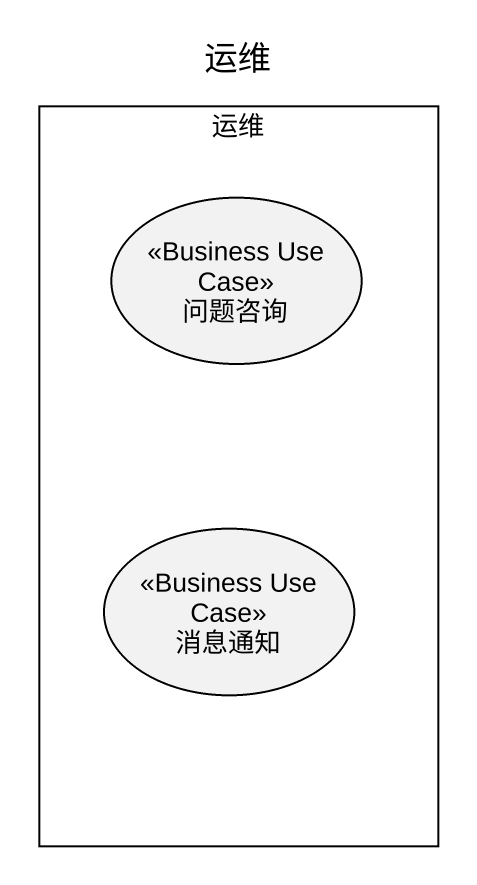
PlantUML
@startuml
title 运维
rectangle 运维 {
  usecase 问题咨询 <<Business Use Case>>
  usecase 消息通知 <<Business Use Case>>
}
@enduml
